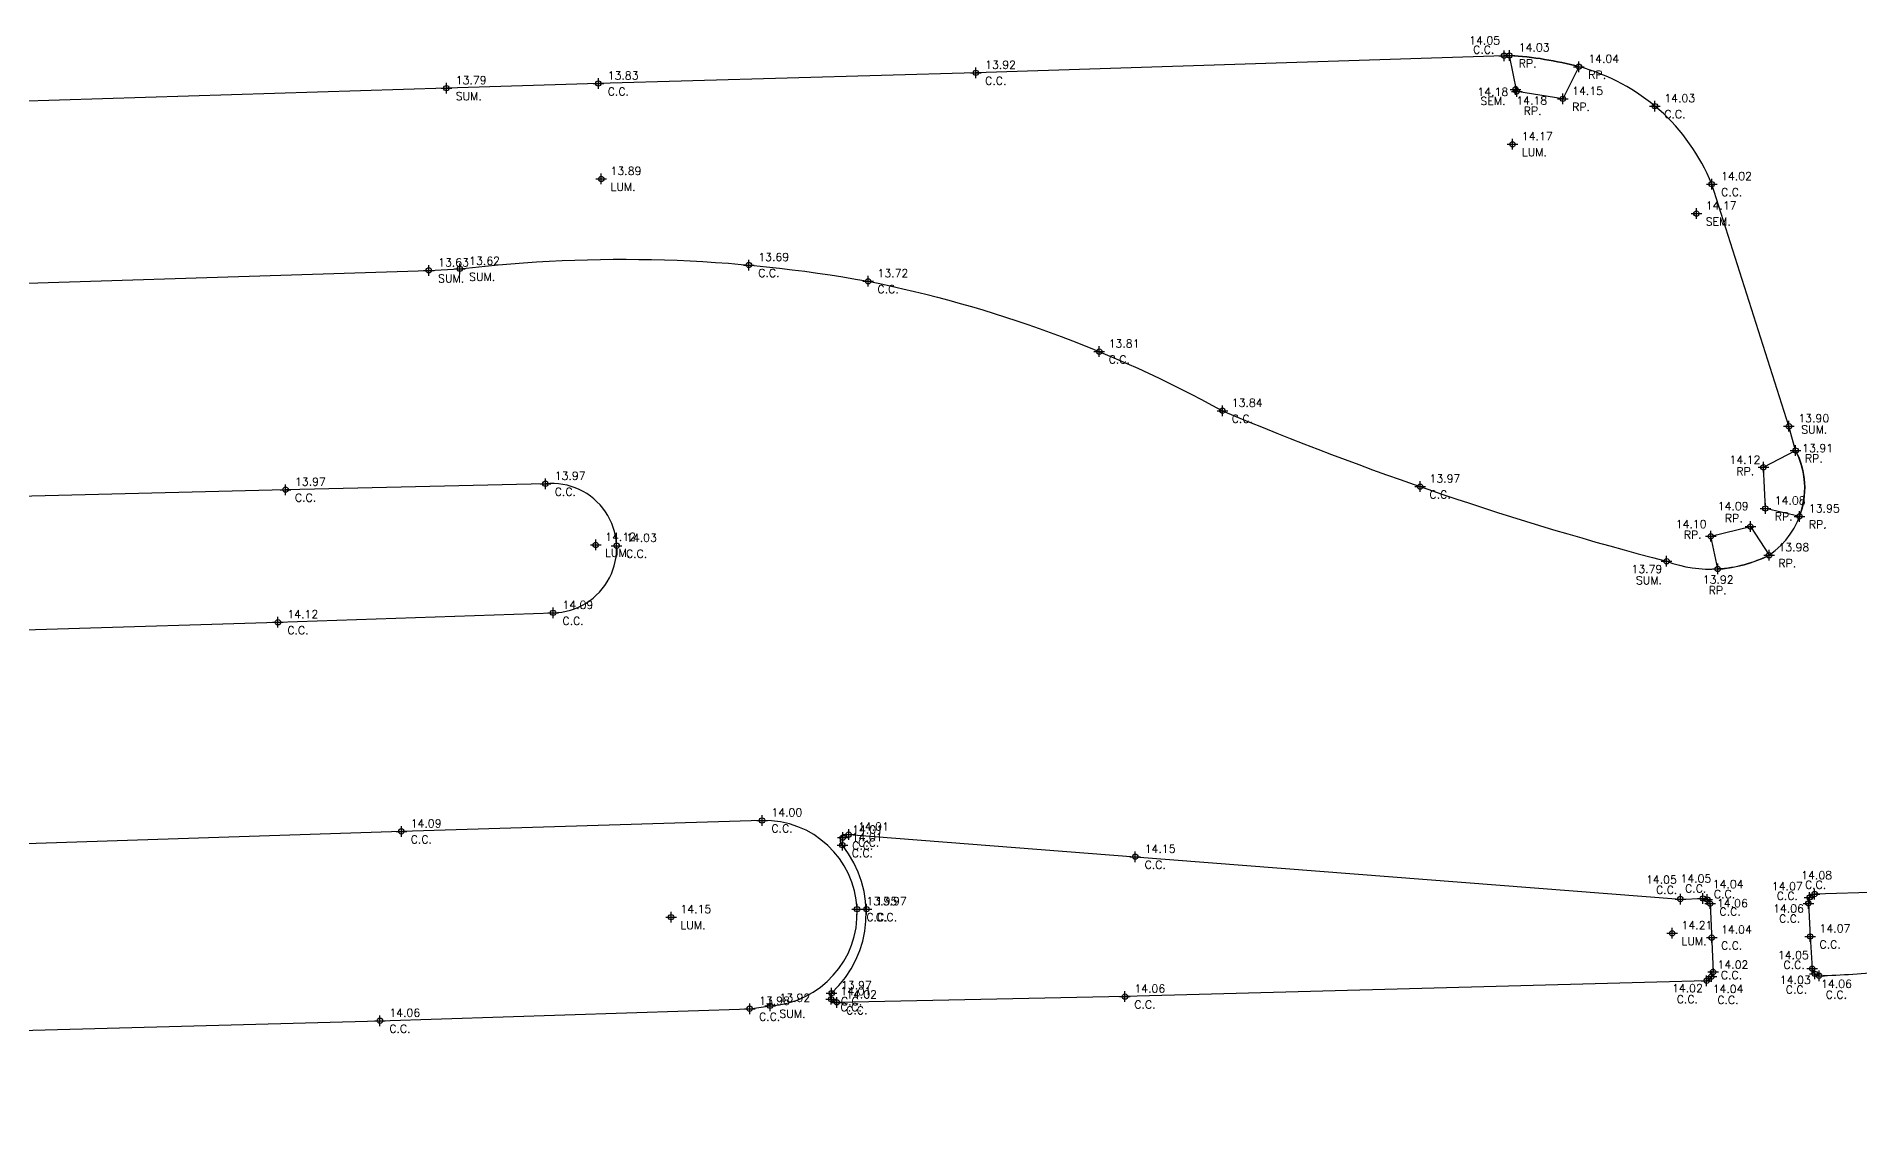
# Model space of a CAD drawing. Header units: metres. Extents: x 27389 to 27997, y 69801 to 70692.
# Drawn here: x 27589.7 to 27658, y 70167.2 to 70208.3 of the extents above; entities that cross this region are included whole.
import ezdxf

# ---------------------------------------------------------------- set-up
doc = ezdxf.new("R2010")
doc.units = ezdxf.units.M
for name, color, linetype in [('C.C.', 1, 'Continuous'), ('RAMPAS', 5, 'Continuous'), ('VER.', 2, 'Continuous')]:
    doc.layers.add(name, color=color, linetype=linetype)
doc.styles.get("Standard").update_dxf_attribs({"font": 'simplex.shx'})

# ---------------------------------------------------------------- blocks, each defined once
blk = doc.blocks.new('*U5')
at = {"color": 0, "linetype": 'ByBlock', "lineweight": -2, "transparency": 16777216}
for p, q in [((-1, 0), (1, 0)), ((0, -1), (0, 1))]:
    blk.add_line(p, q, dxfattribs=at)
blk.add_circle((0, 0), 0.5, dxfattribs=at)

msp = doc.modelspace()

# ---------------------------------------------------------------- linework, layer by layer
at = {"layer": 'C.C.', "flags": 128}
for points in [[(27583.744, 70198.852), (27604.362, 70199.5), (27605.525, 70199.56, -0.074187), (27620.83, 70199.095, -0.076559), (27634.108, 70194.239, 0.035964), (27650.759, 70188.595, 0.208694), (27654.597, 70188.823, 0.379484), (27655.592, 70192.749), (27655.344, 70193.658), (27652.45, 70202.735, 0.235438), (27647.472, 70207.137, 0.05058), (27644.866, 70207.559, 0.054643), (27644.665, 70207.549), (27624.865, 70206.909), (27610.717, 70206.507), (27605.021, 70206.333), (27580.837, 70205.578)], [(27619.655, 70172.06, -0.632081), (27619.459, 70172.403, 0.391761), (27619.864, 70177.953, -0.794456), (27620.1, 70178.349), (27630.843, 70177.519), (27651.273, 70175.933), (27652.121, 70175.952, -0.37996), (27652.389, 70175.761, 0.79667)], [(27652.389, 70175.761), (27652.497, 70173.201, -0.264306), (27652.259, 70172.869), (27630.456, 70172.275), (27619.655, 70172.06)]]:
    msp.add_lwpolyline(points, format="xyb", dxfattribs=at)
for points in [[(27474.283, 70187.429, 1.10788), (27473.671, 70182.341), (27505.674, 70183.375), (27528.404, 70184.109), (27533.743, 70184.229), (27549.767, 70184.75), (27565.814, 70185.33), (27568.53, 70185.368), (27580.44, 70185.79), (27582.176, 70185.81), (27598.709, 70186.311), (27609.021, 70186.662, 1.043152), (27608.732, 70191.501), (27598.995, 70191.28), (27581.464, 70190.838), (27579.77, 70190.725), (27569.789, 70190.366), (27568.289, 70190.381), (27533.618, 70189.286), (27528.192, 70189.158), (27504.203, 70188.364)], [(27617.154, 70171.931, 0.981887), (27616.852, 70178.879), (27603.333, 70178.468), (27581.258, 70177.737), (27569.751, 70177.378), (27566.035, 70177.312), (27532.145, 70176.253), (27527.963, 70176.141), (27498.927, 70175.174), (27470.394, 70174.021, 1.092761), (27470.491, 70167.197), (27498.994, 70168.142), (27528.185, 70169.061), (27532.252, 70169.234), (27566.236, 70170.254), (27570.38, 70170.444), (27580.735, 70170.768), (27582.538, 70170.824), (27602.532, 70171.371), (27616.39, 70171.821)], [(27658.998, 70173.238, 0.842843), (27658.792, 70176.197), (27656.307, 70176.12, 0.401194), (27656.072, 70175.769), (27656.139, 70174.53), (27656.214, 70173.327, 0.346188), (27656.471, 70173.058, 0.023226)]]:
    msp.add_lwpolyline(points, format="xyb", close=True, dxfattribs=at)
at = {"layer": 'RAMPAS', "flags": 128}
for points in [[(27647.472, 70207.137), (27646.868, 70205.932), (27645.139, 70206.213), (27644.866, 70207.559, -0.05058)], [(27655.74, 70190.279), (27654.462, 70190.574), (27654.387, 70192.12), (27655.592, 70192.749, -0.211748)]]:
    msp.add_lwpolyline(points, format="xyb", close=True, dxfattribs=at)
msp.add_lwpolyline([(27652.675, 70188.307), (27652.417, 70189.534), (27653.9, 70189.894), (27654.597, 70188.823, -0.104646), (27652.675, 70188.307, -1.233302)], format="xyb", dxfattribs=at)

# ---------------------------------------------------------------- block references
at = {"layer": 'VER.', "color": 1, "xscale": 0.2, "yscale": 0.2, "zscale": 0.2}
for p in [(27644.665, 70207.549, 14.054), (27644.866, 70207.559, 14.029), (27624.865, 70206.909, 13.916), (27647.472, 70207.137, 14.038), (27605.021, 70206.333, 13.793), (27610.717, 70206.507, 13.826), (27645.095, 70206.286, 14.175), (27645.139, 70206.213, 14.18), (27646.868, 70205.932, 14.146), (27650.321, 70205.658, 14.031), (27644.983, 70204.23, 14.17), (27610.825, 70202.93, 13.889), (27652.45, 70202.735, 14.023), (27651.875, 70201.631, 14.169), (27604.362, 70199.5, 13.628), (27605.525, 70199.56, 13.619), (27616.361, 70199.702, 13.69), (27620.83, 70199.095, 13.716), (27629.494, 70196.458, 13.811), (27634.108, 70194.239, 13.838), (27655.344, 70193.658, 13.898), (27655.592, 70192.749, 13.909), (27654.387, 70192.12, 14.123), (27598.995, 70191.28, 13.969), (27608.732, 70191.501, 13.968), (27641.52, 70191.396, 13.968), (27654.462, 70190.574, 14.085), (27655.74, 70190.279, 13.947), (27653.9, 70189.894, 14.093), (27610.621, 70189.21, 14.125), (27611.403, 70189.179, 14.027), (27652.417, 70189.534, 14.104), (27650.759, 70188.595, 13.787), (27652.675, 70188.307, 13.915), (27654.597, 70188.823, 13.978), (27598.709, 70186.311, 14.118), (27609.021, 70186.662, 14.091), (27616.852, 70178.879, 13.998), (27603.333, 70178.468, 14.092), (27619.864, 70177.953, 14.011), (27619.878, 70178.235, 14.012), (27620.1, 70178.349, 14.01), (27630.843, 70177.519, 14.146), (27651.273, 70175.933, 14.049), (27652.121, 70175.952, 14.046), (27652.28, 70175.915, 14.038), (27656.118, 70175.99, 14.072), (27656.307, 70176.12, 14.084), (27613.444, 70175.255, 14.147), (27620.414, 70175.555, 13.947), (27620.768, 70175.554, 13.966), (27652.389, 70175.761, 14.055), (27656.072, 70175.769, 14.064), (27650.966, 70174.651, 14.212), (27656.139, 70174.53, 14.069), (27652.447, 70174.488, 14.04), (27652.497, 70173.201, 14.025), (27656.214, 70173.327, 14.053), (27652.259, 70172.869, 14.021), (27652.435, 70173.023, 14.039), (27656.317, 70173.128, 14.032), (27656.471, 70173.058, 14.062), (27616.39, 70171.821, 13.977), (27617.154, 70171.931, 13.921), (27619.443, 70172.18, 14.008), (27619.459, 70172.403, 13.968), (27619.655, 70172.06, 14.017), (27630.456, 70172.275, 14.055), (27602.532, 70171.371, 14.057)]:
    msp.add_blockref('*U5', p, dxfattribs=at)

# ---------------------------------------------------------------- texts
at = {"layer": 'VER.', "color": 1, "char_height": 0.3, "attachment_point": 7}
for s, insert in [('14.05', (27643.359, 70207.972, 14.054)), ('14.03', (27645.216, 70207.709, 14.029)), ('14.04', (27647.822, 70207.287, 14.038)), ('13.83', (27611.067, 70206.657, 13.826)), ('13.92', (27625.215, 70207.059, 13.916)), ('13.79', (27605.371, 70206.483, 13.793)), ('14.18', (27643.667, 70206.045, 14.175)), ('14.15', (27647.218, 70206.082, 14.146)), ('14.18', (27645.123, 70205.717, 14.18)), ('14.03', (27650.671, 70205.808, 14.031)), ('14.17', (27645.333, 70204.38, 14.17)), ('13.89', (27611.175, 70203.08, 13.889)), ('14.02', (27652.8, 70202.885, 14.023)), ('14.17', (27652.225, 70201.781, 14.169)), ('13.62', (27605.875, 70199.71, 13.619)), ('13.69', (27616.711, 70199.852, 13.69)), ('13.63', (27604.712, 70199.65, 13.628)), ('13.72', (27621.18, 70199.245, 13.716)), ('13.81', (27629.844, 70196.608, 13.811)), ('13.84', (27634.458, 70194.389, 13.838)), ('13.90', (27655.694, 70193.808, 13.898)), ('14.12', (27653.116, 70192.252, 14.123)), ('13.91', (27655.841, 70192.687, 13.909)), ('13.97', (27609.082, 70191.651, 13.968)), ('13.97', (27641.87, 70191.546, 13.968)), ('13.97', (27599.345, 70191.43, 13.969)), ('14.09', (27652.675, 70190.513, 14.093)), ('14.08', (27654.812, 70190.724, 14.085)), ('13.95', (27656.09, 70190.429, 13.947)), ('14.10', (27651.099, 70189.841, 14.104)), ('14.12', (27610.971, 70189.36, 14.125)), ('14.03', (27611.753, 70189.329, 14.027)), ('13.98', (27654.947, 70188.973, 13.978)), ('13.79', (27649.441, 70188.156, 13.787)), ('13.92', (27652.113, 70187.757, 13.915)), ('14.09', (27609.371, 70186.812, 14.091)), ('14.12', (27599.059, 70186.461, 14.118)), ('14.09', (27603.683, 70178.618, 14.092)), ('14.00', (27617.202, 70179.029, 13.998)), ('14.01', (27620.214, 70178.103, 14.011)), ('14.01', (27620.228, 70178.385, 14.012)), ('14.01', (27620.45, 70178.499, 14.01)), ('14.15', (27631.193, 70177.669, 14.146)), ('14.05', (27649.984, 70176.51, 14.049)), ('14.05', (27651.277, 70176.552, 14.046)), ('14.08', (27655.802, 70176.677, 14.084)), ('14.04', (27652.486, 70176.343, 14.038)), ('14.07', (27654.703, 70176.264, 14.072)), ('14.15', (27613.794, 70175.405, 14.147)), ('13.95', (27620.764, 70175.705, 13.947)), ('13.97', (27621.118, 70175.704, 13.966)), ('14.06', (27652.645, 70175.628, 14.055)), ('14.06', (27654.747, 70175.427, 14.064)), ('14.21', (27651.316, 70174.801, 14.212)), ('14.04', (27652.797, 70174.638, 14.04)), ('14.07', (27656.489, 70174.68, 14.069)), ('14.02', (27652.665, 70173.324, 14.025)), ('14.05', (27654.929, 70173.682, 14.053)), ('13.97', (27619.809, 70172.553, 13.968)), ('14.06', (27630.806, 70172.425, 14.055)), ('14.02', (27650.96, 70172.44, 14.021)), ('14.04', (27652.482, 70172.412, 14.039)), ('14.03', (27655.003, 70172.748, 14.032)), ('14.06', (27656.547, 70172.604, 14.062)), ('13.98', (27616.74, 70171.971, 13.977)), ('13.92', (27617.504, 70172.081, 13.921)), ('14.01', (27619.793, 70172.33, 14.008)), ('14.02', (27620.005, 70172.21, 14.017)), ('14.06', (27602.882, 70171.521, 14.057))]:
    msp.add_mtext(s, dxfattribs=dict(at, insert=insert))
at = {"layer": 'VER.', "color": 3, "char_height": 0.3, "attachment_point": 1}
for s, insert in [('C.C.', (27643.505, 70207.926, 14.054)), ('RP.', (27645.216, 70207.409, 14.029)), ('RP.', (27647.822, 70206.987, 14.038)), ('SUM.', (27605.371, 70206.183, 13.793)), ('C.C.', (27611.067, 70206.357, 13.826)), ('C.C.', (27625.215, 70206.759, 13.916)), ('SEM.', (27643.782, 70206.003, 14.175)), ('RP.', (27645.4, 70205.631, 14.18)), ('RP.', (27647.218, 70205.782, 14.146)), ('C.C.', (27650.671, 70205.508, 14.031)), ('LUM.', (27645.333, 70204.08, 14.17)), ('LUM.', (27611.175, 70202.78, 13.889)), ('C.C.', (27652.8, 70202.585, 14.023)), ('SEM.', (27652.225, 70201.481, 14.169)), ('SUM.', (27604.712, 70199.35, 13.628)), ('SUM.', (27605.875, 70199.41, 13.619)), ('C.C.', (27616.711, 70199.552, 13.69)), ('C.C.', (27621.18, 70198.945, 13.716)), ('C.C.', (27629.844, 70196.308, 13.811)), ('C.C.', (27634.458, 70194.089, 13.838)), ('SUM.', (27655.804, 70193.683, 13.898)), ('RP.', (27655.942, 70192.599, 13.909)), ('RP.', (27653.374, 70192.117, 14.123)), ('C.C.', (27599.345, 70191.13, 13.969)), ('C.C.', (27609.082, 70191.351, 13.968)), ('C.C.', (27641.87, 70191.246, 13.968)), ('RP.', (27652.942, 70190.361, 14.093)), ('RP.', (27654.812, 70190.424, 14.085)), ('RP.', (27656.09, 70190.129, 13.947)), ('RP.', (27651.404, 70189.743, 14.104)), ('LUM.', (27610.971, 70189.06, 14.125)), ('C.C.', (27611.753, 70189.029, 14.027)), ('RP.', (27654.947, 70188.673, 13.978)), ('SUM.', (27649.608, 70188.031, 13.787)), ('RP.', (27652.334, 70187.66, 13.915)), ('C.C.', (27609.371, 70186.512, 14.091)), ('C.C.', (27599.059, 70186.161, 14.118)), ('C.C.', (27603.683, 70178.318, 14.092)), ('C.C.', (27617.202, 70178.729, 13.998)), ('C.C.', (27620.45, 70178.199, 14.01)), ('C.C.', (27620.214, 70177.803, 14.011)), ('C.C.', (27620.228, 70178.085, 14.012)), ('C.C.', (27631.193, 70177.369, 14.146)), ('C.C.', (27650.362, 70176.427, 14.049)), ('C.C.', (27651.449, 70176.479, 14.046)), ('C.C.', (27652.53, 70176.27, 14.038)), ('C.C.', (27654.884, 70176.202, 14.072)), ('C.C.', (27655.944, 70176.62, 14.084)), ('C.C.', (27652.739, 70175.611, 14.055)), ('LUM.', (27613.794, 70175.105, 14.147)), ('C.C.', (27620.764, 70175.405, 13.947)), ('C.C.', (27621.118, 70175.404, 13.966)), ('C.C.', (27654.974, 70175.348, 14.064)), ('LUM.', (27651.316, 70174.501, 14.212)), ('C.C.', (27652.797, 70174.338, 14.04)), ('C.C.', (27656.489, 70174.38, 14.069)), ('C.C.', (27655.139, 70173.615, 14.053)), ('C.C.', (27652.792, 70173.233, 14.025)), ('C.C.', (27655.225, 70172.688, 14.032)), ('C.C.', (27619.793, 70172.03, 14.008)), ('C.C.', (27619.809, 70172.253, 13.968)), ('C.C.', (27630.806, 70172.125, 14.055)), ('C.C.', (27651.136, 70172.328, 14.021)), ('C.C.', (27652.658, 70172.3, 14.039)), ('C.C.', (27656.724, 70172.498, 14.062)), ('C.C.', (27616.74, 70171.671, 13.977)), ('SUM.', (27617.504, 70171.781, 13.921)), ('C.C.', (27620.005, 70171.91, 14.017)), ('C.C.', (27602.882, 70171.221, 14.057))]:
    msp.add_mtext(s, dxfattribs=dict(at, insert=insert))

doc.saveas('drawing.dxf')
